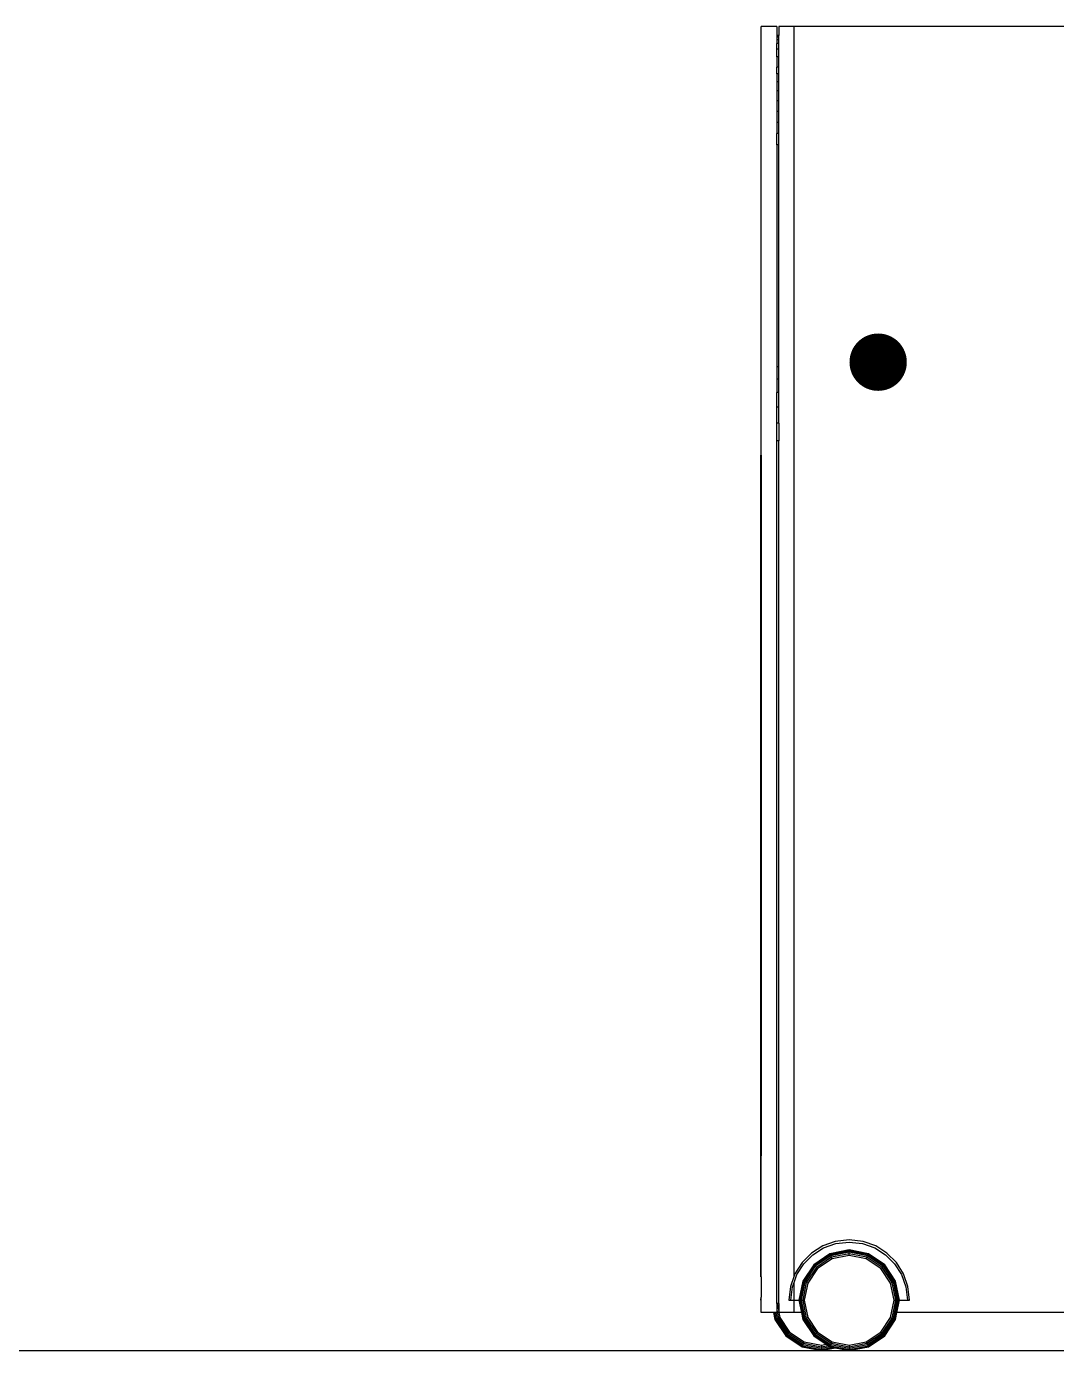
# Model space of a CAD drawing. Extents: x -2377130 to 293730, y -2 to 754590.
# Drawn here: x -2200611 to -2199461, y 516937 to 518414 of the extents above; entities that cross this region are included whole.
import ezdxf

# ---------------------------------------------------------------- set-up
doc = ezdxf.new("R2010")
doc.units = 0
doc.header["$LTSCALE"] = 1000
doc.header["$MEASUREMENT"] = 0
doc.layers.add('A-SFCE', color=30, linetype='Continuous')
doc.layers.add('DIM_SYMB', color=3, linetype='Continuous')

# ---------------------------------------------------------------- blocks, each defined once
blk = doc.blocks.new('A$C4A4B1E4B')
at = {"color": 250}
for p, q in [((-3715.1, 1493.3), (-3732.3, 1493.3)), ((-3732.3, 1015.1), (-3732.3, 1493.3)), ((-3715.1, 1493.3), (-3715.1, 1483.3)), ((-3695.7, 1493.3), (-3712.9, 1493.3)), ((-3712.9, 1493.3), (-3712.9, 1483.3)), ((-3295.7, 1493.3), (-3695.7, 1493.3)), ((-3695.7, 99.4), (-3695.7, 1493.3)), ((-3712.9, 1483.3), (-3715.1, 1483.3)), ((-3715.1, 1483.3), (-3715.1, 1482.6)), ((-3712.9, 1482.6), (-3715.1, 1482.6)), ((-3715.1, 1482.6), (-3715.1, 1481.2)), ((-3712.9, 1481.2), (-3715.1, 1481.2)), ((-3715.1, 1481.2), (-3715.1, 1478.5)), ((-3712.9, 1478.5), (-3715.1, 1478.5)), ((-3715.1, 1478.5), (-3715.1, 1474.2)), ((-3712.9, 1482.6), (-3712.9, 1483.3)), ((-3712.9, 1481.2), (-3712.9, 1482.6)), ((-3712.9, 1478.5), (-3712.9, 1481.2)), ((-3712.9, 1474.2), (-3712.9, 1478.5)), ((-3712.9, 1474.2), (-3715.1, 1474.2)), ((-3715.1, 1467.9), (-3715.1, 1474.2)), ((-3712.9, 1467.9), (-3715.1, 1467.9)), ((-3715.1, 1459.3), (-3715.1, 1467.9)), ((-3712.9, 1467.9), (-3712.9, 1474.2)), ((-3712.9, 1459.3), (-3712.9, 1467.9)), ((-3712.9, 1459.3), (-3715.1, 1459.3)), ((-3715.1, 1459.3), (-3715.1, 1447.8)), ((-3712.9, 1447.8), (-3715.1, 1447.8)), ((-3715.1, 1440.5), (-3715.1, 1447.8)), ((-3712.9, 1447.8), (-3712.9, 1459.3)), ((-3712.9, 1440.5), (-3712.9, 1447.8)), ((-3712.9, 1440.5), (-3715.1, 1440.5)), ((-3715.1, 1440.5), (-3715.1, 1431.7)), ((-3712.9, 1431.7), (-3712.9, 1440.5)), ((-3712.9, 1431.7), (-3715.1, 1431.7)), ((-3715.1, 1431.7), (-3715.1, 1421.5)), ((-3712.9, 1421.5), (-3715.1, 1421.5)), ((-3715.1, 1421.5), (-3715.1, 1410.4)), ((-3712.9, 1421.5), (-3712.9, 1431.7)), ((-3712.9, 1410.4), (-3712.9, 1421.5)), ((-3712.9, 1410.4), (-3715.1, 1410.4)), ((-3715.1, 1410.4), (-3715.1, 1398.6)), ((-3712.9, 1398.6), (-3712.9, 1410.4)), ((-3712.9, 1398.6), (-3715.1, 1398.6)), ((-3715.1, 1398.6), (-3715.1, 1386.3)), ((-3712.9, 1386.3), (-3712.9, 1398.6)), ((-3712.9, 1386.3), (-3715.1, 1386.3)), ((-3715.1, 1386.3), (-3715.1, 1373.8)), ((-3712.9, 1373.8), (-3715.1, 1373.8)), ((-3715.1, 1361.1), (-3715.1, 1373.8)), ((-3712.9, 1373.8), (-3712.9, 1386.3)), ((-3712.9, 1361.1), (-3712.9, 1373.8)), ((-3712.9, 1361.1), (-3715.1, 1361.1)), ((-3715.1, 1361.1), (-3715.1, 1113.5)), ((-3712.9, 1113.5), (-3712.9, 1361.1)), ((-3712.9, 1113.5), (-3715.1, 1113.5)), ((-3715.1, 1113.5), (-3715.1, 1099.7)), ((-3712.9, 1099.7), (-3712.9, 1113.5)), ((-3712.9, 1099.7), (-3715.1, 1099.7)), ((-3715.1, 1099.7), (-3715.1, 1084.9)), ((-3712.9, 1084.9), (-3712.9, 1099.7)), ((-3712.9, 1084.9), (-3715.1, 1084.9)), ((-3715.1, 1068.7), (-3715.1, 1084.9)), ((-3712.9, 1068.7), (-3712.9, 1084.9)), ((-3712.9, 1068.7), (-3715.1, 1068.7)), ((-3715.1, 1050.9), (-3715.1, 1068.7)), ((-3712.9, 1050.9), (-3712.9, 1068.7)), ((-3712.9, 1050.9), (-3715.1, 1050.9)), ((-3715.1, 1031.1), (-3715.1, 1050.9)), ((-3712.9, 1050.9), (-3712.9, 1031.1)), ((-3712.9, 1031.1), (-3715.1, 1031.1)), ((-3715.1, 68.8), (-3715.1, 1031.1)), ((-3712.9, 68.8), (-3712.9, 1031.1)), ((-3732.9, 98.4), (-3732.9, 1015.1)), ((-3732.9, 1015.1), (-3732.3, 1015.1)), ((-3732.3, 1015.1), (-3732.3, 233.6)), ((-3732.6, 181.8), (-3732.3, 233.6)), ((-3732.3, 98.4), (-3732.3, 233.6)), ((-3732.6, 98.4), (-3732.6, 181.8)), ((-3649.7, 137.9), (-3663.8, 132.9)), ((-3662.8, 130.7), (-3649.1, 135.5)), ((-3634.2, 139.7), (-3649.7, 137.9)), ((-3649.1, 135.5), (-3634.2, 137.3)), ((-3618.8, 137.9), (-3634.2, 139.7)), ((-3634.2, 137.3), (-3619.3, 135.5)), ((-3619.3, 135.5), (-3605.7, 130.7)), ((-3604.6, 132.9), (-3618.8, 137.9)), ((-3676.4, 124.9), (-3686.8, 114.5)), ((-3684.9, 112.9), (-3674.8, 123)), ((-3663.8, 132.9), (-3676.4, 124.9)), ((-3674.8, 123), (-3662.8, 130.7)), ((-3655.7, 124.1), (-3673.8, 111.9)), ((-3655.6, 123.8), (-3673.6, 111.7)), ((-3655.2, 123), (-3673, 111.1)), ((-3654.7, 121.8), (-3672.1, 110.2)), ((-3654.1, 120.3), (-3670.9, 109)), ((-3653.4, 118.6), (-3669.6, 107.7)), ((-3634.2, 128.4), (-3655.7, 124.1)), ((-3655.6, 123.8), (-3655.7, 124.1)), ((-3634.2, 128.1), (-3655.6, 123.8)), ((-3655.2, 123), (-3655.6, 123.8)), ((-3634.2, 127.2), (-3655.2, 123)), ((-3654.7, 121.8), (-3655.2, 123)), ((-3634.2, 125.9), (-3654.7, 121.8)), ((-3654.1, 120.3), (-3654.7, 121.8)), ((-3634.2, 124.2), (-3654.1, 120.3)), ((-3653.4, 118.6), (-3654.1, 120.3)), ((-3634.2, 122.4), (-3653.4, 118.6)), ((-3612.8, 124.1), (-3634.2, 128.4)), ((-3634.2, 128.1), (-3634.2, 128.4)), ((-3612.9, 123.8), (-3634.2, 128.1)), ((-3634.2, 127.2), (-3634.2, 128.1)), ((-3613.2, 123), (-3634.2, 127.2)), ((-3634.2, 125.9), (-3634.2, 127.2)), ((-3613.7, 121.8), (-3634.2, 125.9)), ((-3634.2, 124.2), (-3634.2, 125.9)), ((-3614.4, 120.3), (-3634.2, 124.2)), ((-3634.2, 122.4), (-3634.2, 124.2)), ((-3615.1, 118.6), (-3634.2, 122.4)), ((-3615.1, 118.6), (-3614.4, 120.3)), ((-3598.8, 107.7), (-3615.1, 118.6)), ((-3614.4, 120.3), (-3613.7, 121.8)), ((-3597.5, 109), (-3614.4, 120.3)), ((-3613.7, 121.8), (-3613.2, 123)), ((-3596.3, 110.2), (-3613.7, 121.8)), ((-3613.2, 123), (-3612.9, 123.8)), ((-3595.4, 111.1), (-3613.2, 123)), ((-3612.9, 123.8), (-3612.8, 124.1)), ((-3594.8, 111.7), (-3612.9, 123.8)), ((-3594.6, 111.9), (-3612.8, 124.1)), ((-3605.7, 130.7), (-3593.6, 123)), ((-3592.1, 124.9), (-3604.6, 132.9)), ((-3593.6, 123), (-3583.5, 112.9)), ((-3581.6, 114.5), (-3592.1, 124.9)), ((-3686.8, 114.5), (-3694.8, 101.9)), ((-3692.6, 100.9), (-3684.9, 112.9)), ((-3673.8, 111.9), (-3686, 93.8)), ((-3673.6, 111.7), (-3685.7, 93.6)), ((-3673, 111.1), (-3684.9, 93.3)), ((-3672.1, 110.2), (-3683.7, 92.8)), ((-3670.9, 109), (-3682.2, 92.2)), ((-3669.6, 107.7), (-3680.5, 91.5)), ((-3673.6, 111.7), (-3673.8, 111.9)), ((-3673, 111.1), (-3673.6, 111.7)), ((-3672.1, 110.2), (-3673, 111.1)), ((-3670.9, 109), (-3672.1, 110.2)), ((-3669.6, 107.7), (-3670.9, 109)), ((-3598.8, 107.7), (-3597.5, 109)), ((-3588, 91.5), (-3598.8, 107.7)), ((-3597.5, 109), (-3596.3, 110.2)), ((-3586.3, 92.2), (-3597.5, 109)), ((-3596.3, 110.2), (-3595.4, 111.1)), ((-3584.7, 92.8), (-3596.3, 110.2)), ((-3595.4, 111.1), (-3594.8, 111.7)), ((-3583.5, 93.3), (-3595.4, 111.1)), ((-3594.8, 111.7), (-3594.6, 111.9)), ((-3582.7, 93.6), (-3594.8, 111.7)), ((-3582.4, 93.8), (-3594.6, 111.9)), ((-3583.5, 112.9), (-3575.9, 100.9)), ((-3573.7, 101.9), (-3581.6, 114.5)), ((-3732.6, 98.4), (-3732.9, 98.4)), ((-3732.3, 98.4), (-3732.6, 98.4)), ((-3732.3, 98.4), (-3732.3, 75.8)), ((-3695.7, 99.4), (-3699.8, 87.8)), ((-3697.4, 87.2), (-3695.7, 92.1)), ((-3694.8, 101.9), (-3695.7, 99.4)), ((-3695.7, 92.1), (-3692.6, 100.9)), ((-3695.7, 72.3), (-3695.7, 92.1)), ((-3686, 93.8), (-3690.3, 72.3)), ((-3685.7, 93.6), (-3690, 72.3)), ((-3684.9, 93.3), (-3689.1, 72.3)), ((-3683.7, 92.8), (-3687.8, 72.3)), ((-3682.2, 92.2), (-3686.1, 72.3)), ((-3685.7, 93.6), (-3686, 93.8)), ((-3684.9, 93.3), (-3685.7, 93.6)), ((-3683.7, 92.8), (-3684.9, 93.3)), ((-3680.5, 91.5), (-3684.3, 72.3)), ((-3682.2, 92.2), (-3683.7, 92.8)), ((-3680.5, 91.5), (-3682.2, 92.2)), ((-3588, 91.5), (-3586.3, 92.2)), ((-3584.2, 72.3), (-3588, 91.5)), ((-3586.3, 92.2), (-3584.7, 92.8)), ((-3582.3, 72.3), (-3586.3, 92.2)), ((-3584.7, 92.8), (-3583.5, 93.3)), ((-3580.6, 72.3), (-3584.7, 92.8)), ((-3583.5, 93.3), (-3582.7, 93.6)), ((-3579.3, 72.3), (-3583.5, 93.3)), ((-3582.7, 93.6), (-3582.4, 93.8)), ((-3578.5, 72.3), (-3582.7, 93.6)), ((-3578.2, 72.3), (-3582.4, 93.8)), ((-3575.9, 100.9), (-3571, 87.2)), ((-3568.6, 87.8), (-3573.7, 101.9)), ((-3732.7, 72.3), (-3732.3, 75.8)), ((-3732.3, 72.3), (-3732.3, 75.8)), ((-3699.8, 87.8), (-3701.6, 72.3)), ((-3699.2, 72.3), (-3697.4, 87.2)), ((-3571, 87.2), (-3569.3, 72.3)), ((-3566.8, 72.3), (-3568.6, 87.8)), ((-3732.3, 72.3), (-3732.7, 72.3)), ((-3732.3, 58.8), (-3732.3, 72.3)), ((-3714.7, 68.8), (-3715.1, 68.8)), ((-3715.1, 68.8), (-3715.1, 61.8)), ((-3715.1, 61.8), (-3713.3, 52.5)), ((-3715.1, 61.8), (-3715.1, 58.8)), ((-3714.7, 68.8), (-3712.9, 59.8)), ((-3712.9, 68.8), (-3714.7, 68.8)), ((-3712.9, 68.8), (-3712.9, 59.8)), ((-3712.9, 58.8), (-3712.9, 59.8)), ((-3701.6, 72.3), (-3699.2, 72.3)), ((-3699.2, 72.3), (-3695.7, 72.3)), ((-3695.7, 72.3), (-3690.3, 72.3)), ((-3695.7, 58.8), (-3695.7, 72.3)), ((-3690.3, 72.3), (-3690, 72.3)), ((-3690.3, 72.3), (-3687.6, 58.8)), ((-3690, 72.3), (-3685.7, 51)), ((-3690, 72.3), (-3689.1, 72.3)), ((-3689.1, 72.3), (-3684.9, 51.3)), ((-3689.1, 72.3), (-3687.8, 72.3)), ((-3687.8, 72.3), (-3683.7, 51.8)), ((-3687.8, 72.3), (-3686.1, 72.3)), ((-3686.1, 72.3), (-3682.2, 52.5)), ((-3686.1, 72.3), (-3684.3, 72.3)), ((-3684.3, 72.3), (-3680.5, 53.2)), ((-3588, 53.2), (-3584.2, 72.3)), ((-3586.3, 52.5), (-3582.3, 72.3)), ((-3584.7, 51.8), (-3580.6, 72.3)), ((-3584.2, 72.3), (-3582.3, 72.3)), ((-3583.5, 51.3), (-3579.3, 72.3)), ((-3582.7, 51), (-3578.5, 72.3)), ((-3582.3, 72.3), (-3580.6, 72.3)), ((-3580.9, 58.8), (-3578.2, 72.3)), ((-3580.6, 72.3), (-3579.3, 72.3)), ((-3579.3, 72.3), (-3578.5, 72.3)), ((-3578.5, 72.3), (-3578.2, 72.3)), ((-3578.2, 72.3), (-3569.3, 72.3)), ((-3569.3, 72.3), (-3566.8, 72.3)), ((-3718.7, 58.8), (-3732.3, 58.8)), ((-3718.7, 58.8), (-3717.1, 50.9)), ((-3718.4, 58.8), (-3718.7, 58.8)), ((-3718.4, 58.8), (-3716.8, 51)), ((-3717.5, 58.8), (-3718.4, 58.8)), ((-3717.5, 58.8), (-3716, 51.3)), ((-3716.2, 58.8), (-3717.5, 58.8)), ((-3716.8, 51), (-3717.1, 50.9)), ((-3717.1, 50.9), (-3704.9, 32.7)), ((-3716, 51.3), (-3716.8, 51)), ((-3716.8, 51), (-3704.7, 32.9)), ((-3716.2, 58.8), (-3714.8, 51.8)), ((-3715.1, 58.8), (-3716.2, 58.8)), ((-3714.8, 51.8), (-3716, 51.3)), ((-3716, 51.3), (-3704.1, 33.5)), ((-3713.3, 52.5), (-3714.8, 51.8)), ((-3714.8, 51.8), (-3703.2, 34.4)), ((-3711.6, 53.2), (-3713.3, 52.5)), ((-3713.3, 52.5), (-3702, 35.6)), ((-3712.7, 58.8), (-3712.9, 58.8)), ((-3712.7, 58.8), (-3711.6, 53.2)), ((-3695.7, 58.8), (-3712.7, 58.8)), ((-3711.6, 53.2), (-3700.7, 36.9)), ((-3687.6, 58.8), (-3695.7, 58.8)), ((-3687.6, 58.8), (-3686, 50.9)), ((-3685.7, 51), (-3686, 50.9)), ((-3686, 50.9), (-3673.8, 32.7)), ((-3684.9, 51.3), (-3685.7, 51)), ((-3685.7, 51), (-3673.6, 32.9)), ((-3683.7, 51.8), (-3684.9, 51.3)), ((-3684.9, 51.3), (-3673, 33.5)), ((-3682.2, 52.5), (-3683.7, 51.8)), ((-3683.7, 51.8), (-3672.1, 34.4)), ((-3680.5, 53.2), (-3682.2, 52.5)), ((-3682.2, 52.5), (-3670.9, 35.6)), ((-3680.5, 53.2), (-3669.6, 36.9)), ((-3598.8, 36.9), (-3588, 53.2)), ((-3597.5, 35.6), (-3586.3, 52.5)), ((-3596.3, 34.4), (-3584.7, 51.8)), ((-3595.4, 33.5), (-3583.5, 51.3)), ((-3594.8, 32.9), (-3582.7, 51)), ((-3594.6, 32.7), (-3582.4, 50.9)), ((-3588, 53.2), (-3586.3, 52.5)), ((-3586.3, 52.5), (-3584.7, 51.8)), ((-3584.7, 51.8), (-3583.5, 51.3)), ((-3583.5, 51.3), (-3582.7, 51)), ((-3582.7, 51), (-3582.4, 50.9)), ((-3582.4, 50.9), (-3580.9, 58.8)), ((-3377.1, 58.8), (-3580.9, 58.8)), ((-3704.7, 32.9), (-3704.9, 32.7)), ((-3704.9, 32.7), (-3686.8, 20.5)), ((-3704.1, 33.5), (-3704.7, 32.9)), ((-3704.7, 32.9), (-3686.6, 20.8)), ((-3703.2, 34.4), (-3704.1, 33.5)), ((-3704.1, 33.5), (-3686.3, 21.6)), ((-3702, 35.6), (-3703.2, 34.4)), ((-3703.2, 34.4), (-3685.8, 22.8)), ((-3700.7, 36.9), (-3702, 35.6)), ((-3702, 35.6), (-3685.2, 24.4)), ((-3700.7, 36.9), (-3684.5, 26.1)), ((-3673.6, 32.9), (-3673.8, 32.7)), ((-3673.8, 32.7), (-3659.9, 23.3)), ((-3673, 33.5), (-3673.6, 32.9)), ((-3673.6, 32.9), (-3655.6, 20.8)), ((-3672.1, 34.4), (-3673, 33.5)), ((-3673, 33.5), (-3655.2, 21.6)), ((-3670.9, 35.6), (-3672.1, 34.4)), ((-3672.1, 34.4), (-3654.7, 22.8)), ((-3669.6, 36.9), (-3670.9, 35.6)), ((-3670.9, 35.6), (-3654.1, 24.4)), ((-3669.6, 36.9), (-3653.4, 26.1)), ((-3615.1, 26.1), (-3598.8, 36.9)), ((-3614.4, 24.4), (-3597.5, 35.6)), ((-3613.7, 22.8), (-3596.3, 34.4)), ((-3613.2, 21.6), (-3595.4, 33.5)), ((-3612.9, 20.8), (-3594.8, 32.9)), ((-3612.8, 20.5), (-3594.6, 32.7)), ((-3598.8, 36.9), (-3597.5, 35.6)), ((-3597.5, 35.6), (-3596.3, 34.4)), ((-3596.3, 34.4), (-3595.4, 33.5)), ((-3595.4, 33.5), (-3594.8, 32.9)), ((-3594.8, 32.9), (-3594.6, 32.7)), ((-3686.6, 20.8), (-3686.8, 20.5)), ((-3686.8, 20.5), (-3665.3, 16.3)), ((-3686.3, 21.6), (-3686.6, 20.8)), ((-3686.6, 20.8), (-3665.3, 16.6)), ((-3685.8, 22.8), (-3686.3, 21.6)), ((-3686.3, 21.6), (-3665.3, 17.4)), ((-3685.2, 24.4), (-3685.8, 22.8)), ((-3685.8, 22.8), (-3665.3, 18.7)), ((-3684.5, 26.1), (-3685.2, 24.4)), ((-3685.2, 24.4), (-3665.3, 20.4)), ((-3684.5, 26.1), (-3665.3, 22.3)), ((-3665.3, 22.3), (-3659.9, 23.3)), ((-3665.3, 22.3), (-3665.3, 20.4)), ((-3665.3, 20.4), (-3657.7, 21.9)), ((-3665.3, 18.7), (-3655.8, 20.6)), ((-3665.3, 20.4), (-3665.3, 18.7)), ((-3665.3, 17.4), (-3652.6, 19.9)), ((-3665.3, 16.6), (-3650.5, 19.5)), ((-3665.3, 16.3), (-3649.8, 19.4)), ((-3665.3, 18.7), (-3665.3, 17.4)), ((-3665.3, 17.4), (-3665.3, 16.6)), ((-3665.3, 16.6), (-3665.3, 16.3)), ((-3659.9, 23.3), (-3657.7, 21.9)), ((-3657.7, 21.9), (-3655.8, 20.6)), ((-3655.8, 20.6), (-3655.7, 20.5)), ((-3655.6, 20.8), (-3655.7, 20.5)), ((-3655.7, 20.5), (-3652.6, 19.9)), ((-3655.2, 21.6), (-3655.6, 20.8)), ((-3655.6, 20.8), (-3634.2, 16.6)), ((-3654.7, 22.8), (-3655.2, 21.6)), ((-3655.2, 21.6), (-3634.2, 17.4)), ((-3654.1, 24.4), (-3654.7, 22.8)), ((-3654.7, 22.8), (-3634.2, 18.7)), ((-3653.4, 26.1), (-3654.1, 24.4)), ((-3654.1, 24.4), (-3634.2, 20.4)), ((-3653.4, 26.1), (-3634.2, 22.3)), ((-3652.6, 19.9), (-3650.5, 19.5)), ((-3650.5, 19.5), (-3649.8, 19.4)), ((-3649.8, 19.4), (-3634.2, 16.3)), ((-3634.2, 22.3), (-3615.1, 26.1)), ((-3634.2, 20.4), (-3614.4, 24.4)), ((-3634.2, 18.7), (-3613.7, 22.8)), ((-3634.2, 22.3), (-3634.2, 20.4)), ((-3634.2, 17.4), (-3613.2, 21.6)), ((-3634.2, 16.6), (-3612.9, 20.8)), ((-3634.2, 16.3), (-3612.8, 20.5)), ((-3634.2, 20.4), (-3634.2, 18.7)), ((-3634.2, 18.7), (-3634.2, 17.4)), ((-3634.2, 17.4), (-3634.2, 16.6)), ((-3634.2, 16.6), (-3634.2, 16.3)), ((-3615.1, 26.1), (-3614.4, 24.4)), ((-3614.4, 24.4), (-3613.7, 22.8)), ((-3613.7, 22.8), (-3613.2, 21.6)), ((-3613.2, 21.6), (-3612.9, 20.8)), ((-3612.9, 20.8), (-3612.8, 20.5))]:
    blk.add_line(p, q, dxfattribs=at)

msp = doc.modelspace()

# ---------------------------------------------------------------- linework, layer by layer
at = {"layer": 'A-SFCE', "color": 8}
msp.add_lwpolyline([(-2282616.7, 516937.5), (-2171902.9, 516937.5)], dxfattribs=at)
at = {"layer": 'DIM_SYMB', "color": 8, "const_width": 32}
msp.add_lwpolyline([(-2199660, 518024, 1), (-2199660, 518056, 1)], format="xyb", close=True, dxfattribs=at)

# ---------------------------------------------------------------- block references
at = {"color": 8}
msp.add_blockref('A$C4A4B1E4B', (-2196058.1, 516921.2), dxfattribs=at)

doc.saveas('drawing.dxf')
